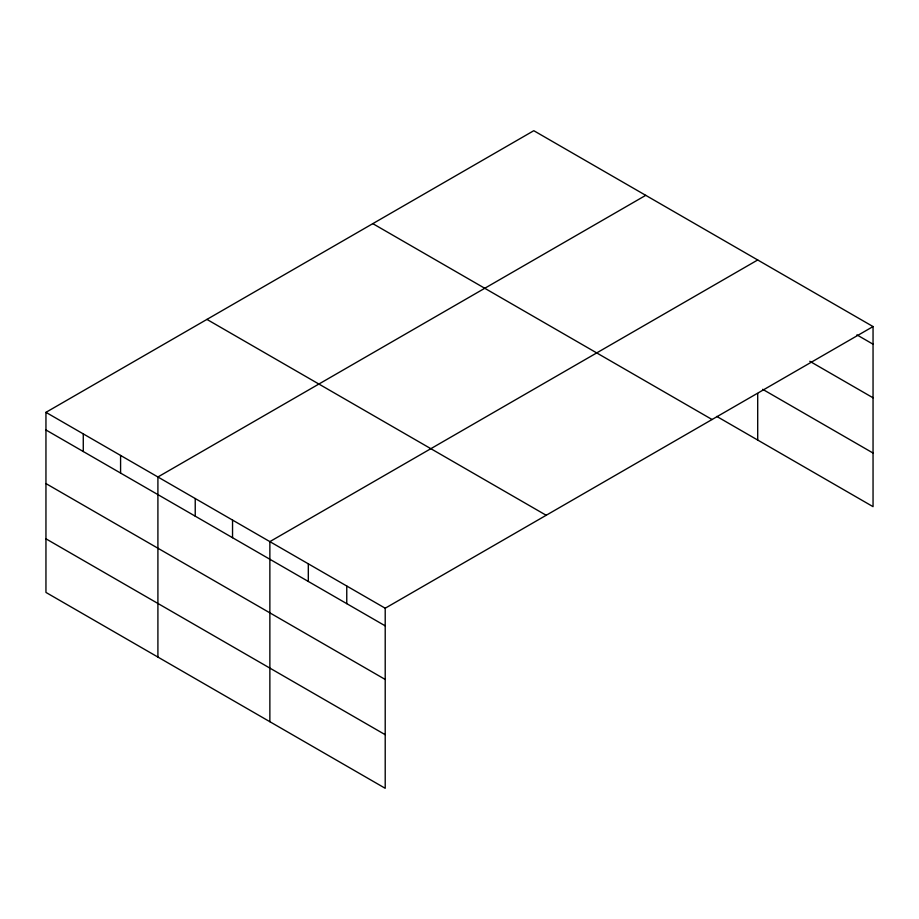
<?xml version="1.0" encoding="UTF-8"?>
<svg xmlns="http://www.w3.org/2000/svg" width="919" height="919" viewBox="0 0 919 919"><rect width="100%" height="100%" fill="white"/><g stroke="black" fill="none" stroke-linecap="round" stroke-linejoin="round"><path stroke-width="1.38" d="M873.05 326.567L533.79 130.705L45.95 412.344L45.95 592.433L385.21 788.295L385.21 608.217L873.05 326.567L873.05 506.656L716.774 416.422M645.747 195.333L157.907 476.984L157.907 657.062M757.704 259.974L269.864 541.624L269.864 721.702M856.922 334.884L873.05 344.2M809.788 361.282L873.05 397.801M762.667 389.311L873.05 453.044M372.804 223.639L712.064 419.512M206.936 319.41L546.196 515.272M45.95 412.344L385.21 608.217M45.95 429.977L385.21 625.85M45.95 483.578L385.21 679.451M45.95 538.821L385.21 734.695M757.704 393.493L757.704 440.052M346.762 586.023L346.762 603.645M308.313 563.818L308.313 581.451M232.541 520.074L232.541 537.707M195.23 498.535L195.23 516.156M120.584 455.445L120.584 473.067M83.273 433.894L83.273 451.516"/></g></svg>
